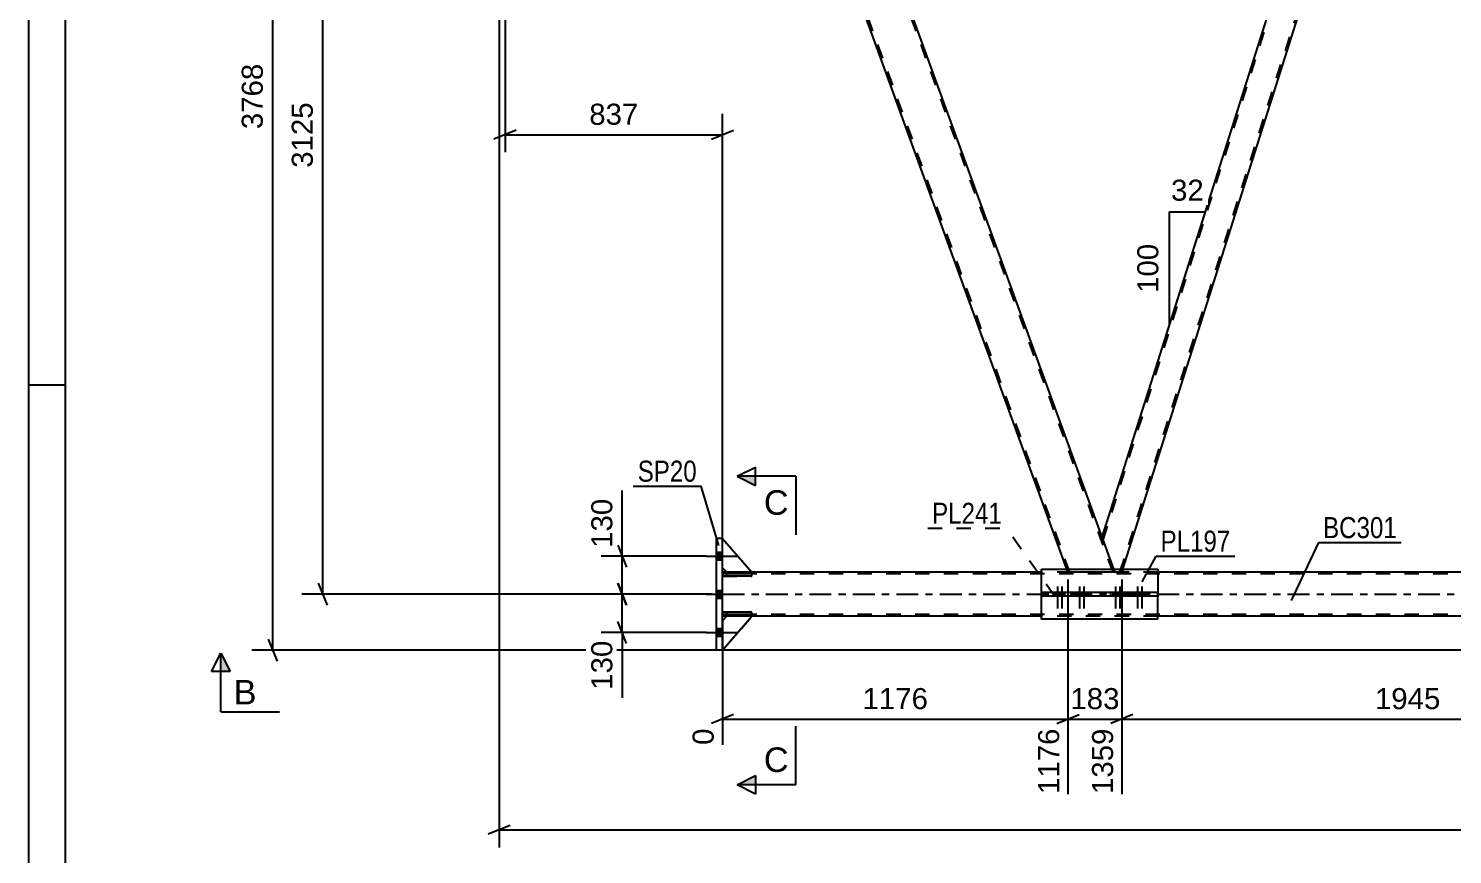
# Model space of a CAD drawing. Header units: millimetres. Extents: x -65 to 776, y -395 to 199.
# Drawn here: x -64.7 to 129.2, y -160.4 to -48 of the extents above; entities that cross this region are included whole.
import ezdxf

# ---------------------------------------------------------------- set-up
doc = ezdxf.new("R2010")
doc.units = ezdxf.units.MM
doc.linetypes.add('DXK_LINE_DOT2', pattern=[3.9198, 1.9599, -1.9599])
doc.linetypes.add('DXK_LINE_DOT3', pattern=[5.9187, 2.979, -0.9799, 0.9799, -0.9799])
doc.styles.add('Arial', font='ARIAL.TTF', dxfattribs={"height": 0.2})
doc.styles.add('Arial Narrow', font='ARIALN.TTF', dxfattribs={"height": 0.2})

# ---------------------------------------------------------------- blocks, each defined once
blk = doc.blocks.new('Unknown-318465366-1115')
at = {"color": 5, "linetype": 'Continuous'}
for p, q in [((-64.72, 199.44), (-64.72, -394.56)), ((-59.72, 194.44), (-59.72, -389.56)), ((-59.72, -96.56), (-64.72, -96.56))]:
    blk.add_line(p, q, dxfattribs=at)
blk = doc.blocks.new('Part-318465366-6206 - 5841')
at = {"color": 2, "linetype": 'Continuous'}
for p, q in [((73.2, -124.76), (73.2, -121.6)), ((73.2, -121.6), (89.04, -121.6)), ((89.04, -121.6), (89.04, -124.76)), ((73.2, -128.4), (73.2, -125.24)), ((89.04, -128.4), (89.04, -125.24)), ((89.04, -128.4), (73.2, -128.4))]:
    blk.add_line(p, q, dxfattribs=at)
at = {"color": 7, "linetype": 'DXK_LINE_DOT2'}
for p, q in [((73.2, -125.24), (73.2, -124.76)), ((89.04, -125.24), (89.04, -124.76))]:
    blk.add_line(p, q, dxfattribs=at)
blk = doc.blocks.new('Bolt-318465366-5898 - 5841')
at = {"linetype": 'Continuous'}
for points in [[(29.77, -120.32), (29.77, -119.28), (28.97, -119.28), (28.97, -120.32)], [(29.77, -120.32), (29.77, -119.28), (28.97, -119.28), (28.97, -120.32)], [(29.77, -120.32), (29.77, -119.28), (28.97, -119.28), (28.97, -120.32)], [(29.77, -125.52), (29.77, -124.48), (28.97, -124.48), (28.97, -125.52)], [(29.77, -125.52), (29.77, -124.48), (28.97, -124.48), (28.97, -125.52)], [(29.77, -130.72), (29.77, -129.68), (28.97, -129.68), (28.97, -130.72)], [(29.77, -130.72), (29.77, -129.68), (28.97, -129.68), (28.97, -130.72)], [(29.77, -130.72), (29.77, -129.68), (28.97, -129.68), (28.97, -130.72)]]:
    blk.add_hatch(color=1, dxfattribs=at).paths.add_polyline_path(points)
at = {"color": 1, "linetype": 'Continuous'}
for p, q in [((27.57, -119.8), (31.77, -119.8)), ((27.57, -119.8), (31.77, -119.8)), ((27.57, -119.8), (31.77, -119.8)), ((28.97, -119.28), (29.77, -119.28)), ((28.97, -119.28), (29.77, -119.28)), ((28.97, -119.28), (29.77, -119.28)), ((28.97, -120.32), (29.77, -120.32)), ((28.97, -120.32), (29.77, -120.32)), ((28.97, -120.32), (29.77, -120.32)), ((27.57, -125), (31.77, -125)), ((27.57, -125), (31.77, -125)), ((28.97, -124.48), (29.77, -124.48)), ((28.97, -124.48), (29.77, -124.48)), ((28.97, -125.52), (29.77, -125.52)), ((28.97, -125.52), (29.77, -125.52)), ((28.97, -129.68), (29.77, -129.68)), ((28.97, -129.68), (29.77, -129.68)), ((28.97, -129.68), (29.77, -129.68)), ((27.57, -130.2), (31.77, -130.2)), ((27.57, -130.2), (31.77, -130.2)), ((27.57, -130.2), (31.77, -130.2)), ((28.97, -130.72), (29.77, -130.72)), ((28.97, -130.72), (29.77, -130.72)), ((28.97, -130.72), (29.77, -130.72))]:
    blk.add_line(p, q, dxfattribs=at)
blk = doc.blocks.new('Bolt-318465366-6310 - 5841')
at = {"linetype": 'Continuous'}
for points in [[(83.62, -124.76), (82.9, -124.76), (82.9, -125.24), (83.62, -125.24)], [(84.22, -124.76), (83.5, -124.76), (83.5, -125.24), (84.22, -125.24)], [(86.64, -124.76), (85.92, -124.76), (85.92, -125.24), (86.64, -125.24)], [(87.24, -124.76), (86.52, -124.76), (86.52, -125.24), (87.24, -125.24)]]:
    blk.add_hatch(color=1, dxfattribs=at).paths.add_polyline_path(points)
at = {"color": 1, "linetype": 'Continuous'}
for p, q in [((83.26, -123.96), (83.26, -126.96)), ((83.86, -123.96), (83.86, -126.96)), ((86.28, -123.96), (86.28, -126.96)), ((86.88, -123.96), (86.88, -126.96)), ((82.9, -124.76), (82.9, -125.24)), ((83.5, -124.76), (83.5, -125.24)), ((83.62, -124.76), (83.62, -125.24)), ((84.22, -124.76), (84.22, -125.24)), ((85.92, -124.76), (85.92, -125.24)), ((86.52, -124.76), (86.52, -125.24)), ((86.64, -124.76), (86.64, -125.24)), ((87.24, -124.76), (87.24, -125.24))]:
    blk.add_line(p, q, dxfattribs=at)
blk = doc.blocks.new('Part-318465366-5990 - 5841')
at = {"color": 2, "linetype": 'Continuous'}
for p, q in [((81.46, -117.23), (117.56, -3.4)), ((84.27, -121.6), (120.37, -7.77))]:
    blk.add_line(p, q, dxfattribs=at)
at = {"color": 7, "linetype": 'DXK_LINE_DOT2'}
for p, q in [((81.6, -117.6), (117.94, -3)), ((117.56, -3.4), (117.69, -3)), ((118.63, -3), (117.69, -3)), ((120.37, -7.77), (118.63, -3)), ((83.89, -122), (120.23, -7.4)), ((83.2, -122), (81.46, -117.23)), ((84.15, -122), (83.2, -122)), ((84.27, -121.6), (84.15, -122))]:
    blk.add_line(p, q, dxfattribs=at)
blk = doc.blocks.new('Part-318465366-6211 - 5841')
at = {"color": 2, "linetype": 'Continuous'}
for p, q in [((30.37, -122), (29.77, -122)), ((73.2, -122), (33.77, -122)), ((154.93, -122), (89.04, -122)), ((30.37, -128), (29.77, -128)), ((73.2, -128), (33.77, -128)), ((154.93, -128), (89.04, -128))]:
    blk.add_line(p, q, dxfattribs=at)
at = {"color": 7, "linetype": 'DXK_LINE_DOT2'}
for p, q in [((29.77, -128), (29.77, -122)), ((33.77, -122), (30.37, -122)), ((89.04, -122), (73.2, -122)), ((692.96, -122.24), (29.77, -122.24)), ((692.96, -127.76), (29.77, -127.76)), ((33.77, -128), (30.37, -128)), ((89.04, -128), (73.2, -128))]:
    blk.add_line(p, q, dxfattribs=at)
at = {"color": 7, "linetype": 'DXK_LINE_DOT3'}
blk.add_line((29.77, -125), (692.96, -125), dxfattribs=at)
blk = doc.blocks.new('Part-318465366-6048 - 5841')
at = {"color": 2, "linetype": 'Continuous'}
for p, q in [((28.97, -132.6), (28.97, -117.4)), ((29.77, -117.4), (28.97, -117.4)), ((29.77, -132.6), (29.77, -117.4)), ((29.77, -132.6), (28.97, -132.6))]:
    blk.add_line(p, q, dxfattribs=at)
blk = doc.blocks.new('Part-318465366-6439 - 5841')
at = {"color": 7, "linetype": 'DXK_LINE_DOT2'}
for p, q in [((33.77, -127.44), (29.77, -127.44)), ((29.77, -127.44), (29.77, -127.76)), ((29.77, -127.76), (33.77, -127.76)), ((30.37, -127.76), (30.37, -127.44)), ((33.77, -127.76), (33.77, -127.44))]:
    blk.add_line(p, q, dxfattribs=at)
blk = doc.blocks.new('Bolt-318465366-6223 - 5841')
at = {"linetype": 'Continuous'}
for points in [[(75.72, -124.76), (75, -124.76), (75, -125.24), (75.72, -125.24)], [(76.32, -124.76), (75.6, -124.76), (75.6, -125.24), (76.32, -125.24)], [(78.74, -124.76), (78.02, -124.76), (78.02, -125.24), (78.74, -125.24)], [(79.34, -124.76), (78.62, -124.76), (78.62, -125.24), (79.34, -125.24)]]:
    blk.add_hatch(color=1, dxfattribs=at).paths.add_polyline_path(points)
at = {"color": 1, "linetype": 'Continuous'}
for p, q in [((75.36, -123.96), (75.36, -126.96)), ((75.96, -123.96), (75.96, -126.96)), ((78.38, -123.96), (78.38, -126.96)), ((78.98, -123.96), (78.98, -126.96)), ((75, -124.76), (75, -125.24)), ((75.6, -124.76), (75.6, -125.24)), ((75.72, -124.76), (75.72, -125.24)), ((76.32, -124.76), (76.32, -125.24)), ((78.02, -124.76), (78.02, -125.24)), ((78.62, -124.76), (78.62, -125.24)), ((78.74, -124.76), (78.74, -125.24)), ((79.34, -124.76), (79.34, -125.24))]:
    blk.add_line(p, q, dxfattribs=at)
blk = doc.blocks.new('Part-318465366-6438 - 5841')
at = {"color": 2, "linetype": 'Continuous'}
for p, q in [((33.77, -122.24), (29.77, -122.24)), ((29.77, -122.24), (29.77, -122.56)), ((33.77, -122.56), (29.77, -122.56)), ((33.77, -122.48), (33.77, -122.24)), ((33.77, -122.56), (33.77, -122.48))]:
    blk.add_line(p, q, dxfattribs=at)
at = {"color": 7, "linetype": 'DXK_LINE_DOT2'}
for p, q in [((30.37, -122.56), (30.37, -122.24)), ((33.77, -122.48), (33.77, -122.48))]:
    blk.add_line(p, q, dxfattribs=at)
blk = doc.blocks.new('Part-318465366-6324 - 5841')
at = {"color": 2, "linetype": 'Continuous'}
for p, q in [((89.04, -124.76), (73.2, -124.76)), ((73.2, -124.76), (73.2, -125.24)), ((89.04, -125.24), (73.2, -125.24)), ((79.62, -125.24), (79.62, -124.76)), ((82.62, -125.24), (82.62, -124.76)), ((89.04, -124.76), (89.04, -125.24))]:
    blk.add_line(p, q, dxfattribs=at)
blk = doc.blocks.new('Part-318465366-6431 - 5841')
at = {"color": 7, "linetype": 'DXK_LINE_DOT2'}
for p, q in [((30.37, -128), (29.77, -128.6)), ((29.77, -132.6), (33.77, -128)), ((29.77, -128.6), (29.77, -132.6)), ((33.77, -128), (30.37, -128))]:
    blk.add_line(p, q, dxfattribs=at)
blk = doc.blocks.new('Part-318465366-6433 - 5841')
at = {"color": 7, "linetype": 'DXK_LINE_DOT2'}
for p, q in [((29.77, -121.4), (29.77, -117.4)), ((29.77, -117.4), (33.77, -122)), ((30.37, -122), (29.77, -121.4)), ((33.77, -122), (30.37, -122))]:
    blk.add_line(p, q, dxfattribs=at)
blk = doc.blocks.new('Part-318465366-6437 - 5841')
at = {"color": 2, "linetype": 'Continuous'}
for p, q in [((33.77, -127.44), (29.77, -127.44)), ((29.77, -127.44), (29.77, -127.76)), ((33.77, -127.76), (29.77, -127.76)), ((33.77, -127.52), (33.77, -127.44)), ((33.77, -127.76), (33.77, -127.52))]:
    blk.add_line(p, q, dxfattribs=at)
at = {"color": 7, "linetype": 'DXK_LINE_DOT2'}
for p, q in [((30.37, -127.76), (30.37, -127.44)), ((33.77, -127.52), (33.77, -127.52))]:
    blk.add_line(p, q, dxfattribs=at)
blk = doc.blocks.new('Part-318465366-6440 - 5841')
at = {"color": 7, "linetype": 'DXK_LINE_DOT2'}
for p, q in [((33.77, -122.24), (29.77, -122.24)), ((29.77, -122.24), (29.77, -122.56)), ((29.77, -122.56), (33.77, -122.56)), ((30.37, -122.56), (30.37, -122.24)), ((33.77, -122.56), (33.77, -122.24))]:
    blk.add_line(p, q, dxfattribs=at)
blk = doc.blocks.new('Part-318465366-6465 - 5841')
at = {"color": 2, "linetype": 'Continuous'}
for p, q in [((30.37, -128), (29.77, -128.6)), ((29.77, -132.6), (33.77, -128)), ((33.77, -128), (30.37, -128))]:
    blk.add_line(p, q, dxfattribs=at)
at = {"color": 7, "linetype": 'DXK_LINE_DOT2'}
blk.add_line((29.77, -128.6), (29.77, -132.6), dxfattribs=at)
blk = doc.blocks.new('Part-318465366-6467 - 5841')
at = {"color": 2, "linetype": 'Continuous'}
for p, q in [((29.77, -117.4), (33.77, -122)), ((30.37, -122), (29.77, -121.4)), ((33.77, -122), (30.37, -122))]:
    blk.add_line(p, q, dxfattribs=at)
at = {"color": 7, "linetype": 'DXK_LINE_DOT2'}
blk.add_line((29.77, -121.4), (29.77, -117.4), dxfattribs=at)
blk = doc.blocks.new('Part-318465366-6490 - 5841')
at = {"color": 7, "linetype": 'DXK_LINE_DOT2'}
for p, q in [((39.88, -3), (33.5, -3)), ((33.64, -3.4), (33.5, -3)), ((77.07, -122), (33.76, -3)), ((82.94, -122), (39.63, -3)), ((40.03, -3.4), (39.88, -3)), ((76.81, -122), (76.67, -121.6)), ((83.2, -122), (76.81, -122)), ((83.2, -122), (83.05, -121.6))]:
    blk.add_line(p, q, dxfattribs=at)
at = {"color": 2, "linetype": 'Continuous'}
for p, q in [((76.67, -121.6), (33.64, -3.4)), ((83.05, -121.6), (40.03, -3.4))]:
    blk.add_line(p, q, dxfattribs=at)
blk = doc.blocks.new('Part-318465366-6495 - 5841')
at = {"color": 7, "linetype": 'DXK_LINE_DOT2'}
for p, q in [((125.02, -3), (118.63, -3)), ((118.78, -3.4), (118.63, -3)), ((162.2, -122), (118.89, -3)), ((168.08, -122), (124.76, -3)), ((125.16, -3.4), (125.02, -3)), ((161.95, -122), (161.8, -121.6)), ((168.33, -122), (161.95, -122)), ((168.33, -122), (168.18, -121.6))]:
    blk.add_line(p, q, dxfattribs=at)
at = {"color": 2, "linetype": 'Continuous'}
for p, q in [((161.8, -121.6), (118.78, -3.4)), ((168.18, -121.6), (125.16, -3.4))]:
    blk.add_line(p, q, dxfattribs=at)
blk = doc.blocks.new('StraightDimension-318465366-6928 - 5841')
at = {"color": 7, "linetype": 'Continuous'}
for p, q in [((27.6, -119.8), (13.27, -119.8)), ((15.52, -118.3), (16.72, -121.3)), ((16.12, -125), (16.12, -119.8)), ((16.72, -126.5), (15.52, -123.5)), ((28.37, -125), (13.27, -125))]:
    blk.add_line(p, q, dxfattribs=at)
at = {"color": 0}
blk.add_wipeout([(15.37, -111.41), (11.17, -111.41), (11.17, -119.28), (15.37, -119.28)], dxfattribs=at)
at = {"color": 7, "linetype": 'Continuous'}
blk.add_line((16.12, -119.8), (16.12, -110.88), dxfattribs=at)
blk.add_line((16.12, -119.8), (16.12, -110.88), dxfattribs=at)
at = {"color": 3, "style": 'Arial'}
blk.add_text('130', height=2.865, rotation=90.0002, dxfattribs=at).set_placement((14.77, -118.68))
blk = doc.blocks.new('StraightDimension-318465366-6873 - 5841')
at = {"color": 7, "linetype": 'Continuous'}
for p, q in [((76.81, -123), (76.81, -152.19)), ((84.15, -123), (84.15, -152.19)), ((75.31, -142.59), (78.31, -141.39)), ((85.65, -141.39), (82.65, -142.59)), ((76.81, -141.99), (84.15, -141.99))]:
    blk.add_line(p, q, dxfattribs=at)
at = {"color": 0}
blk.add_wipeout([(84.41, -141.24), (84.41, -137.04), (76.54, -137.04), (76.54, -141.24)], dxfattribs=at)
at = {"color": 0, "linetype": 'Continuous'}
blk.add_wipeout([(83.55, -142.69), (79.35, -142.69), (79.35, -152.79), (83.55, -152.79)], dxfattribs=at)
at = {"color": 3, "style": 'Arial'}
blk.add_text('183', height=2.865, dxfattribs=at).set_placement((77.14, -140.64))
at = {"color": 3, "linetype": 'Continuous', "style": 'Arial'}
blk.add_text('1359', height=2.865, rotation=90.0002, dxfattribs=at).set_placement((82.95, -152.19))
blk = doc.blocks.new('StraightDimension-318465366-6977 - 5841')
at = {"color": 7, "linetype": 'Continuous'}
for p, q in [((-31.47, -132.6), (-31.47, 18.12)), ((-32.07, -131.1), (-30.87, -134.1)), ((157.64, -132.6), (-34.32, -132.6))]:
    blk.add_line(p, q, dxfattribs=at)
at = {"color": 0}
blk.add_wipeout([(-32.22, -52.19), (-36.42, -52.19), (-36.42, -62.29), (-32.22, -62.29)], dxfattribs=at)
at = {"color": 3, "style": 'Arial'}
blk.add_text('3768', height=2.865, rotation=90.0002, dxfattribs=at).set_placement((-32.82, -61.69))
blk = doc.blocks.new('StraightDimension-318465366-6897 - 5841')
at = {"color": 7, "linetype": 'Continuous'}
for p, q in [((76.81, -123), (76.81, -152.19)), ((29.77, -129), (29.77, -145.51)), ((31.27, -141.39), (28.27, -142.59)), ((75.31, -142.59), (78.31, -141.39)), ((29.77, -141.99), (76.81, -141.99))]:
    blk.add_line(p, q, dxfattribs=at)
at = {"color": 0}
blk.add_wipeout([(58.34, -141.24), (58.34, -137.04), (48.24, -137.04), (48.24, -141.24)], dxfattribs=at)
at = {"color": 0, "linetype": 'Continuous'}
for points in [[(29.17, -142.69), (24.97, -142.69), (24.97, -146.11), (29.17, -146.11)], [(76.21, -142.69), (72.01, -142.69), (72.01, -152.79), (76.21, -152.79)]]:
    blk.add_wipeout(points, dxfattribs=at)
at = {"color": 3, "style": 'Arial'}
blk.add_text('1176', height=2.865, dxfattribs=at).set_placement((48.84, -140.64))
at = {"color": 3, "linetype": 'Continuous', "style": 'Arial'}
for s, height, p in [('0', 2.87, (28.57, -145.51)), ('1176', 2.865, (75.61, -152.19))]:
    blk.add_text(s, height=height, rotation=90.0002, dxfattribs=at).set_placement(p)
blk = doc.blocks.new('StraightDimension-318465366-7042 - 5841')
at = {"color": 7, "linetype": 'Continuous'}
for p, q in [((0.16, -4), (0.16, -64.84)), ((29.77, -121), (29.77, -59.59)), ((1.66, -61.84), (-1.34, -63.04)), ((28.27, -63.04), (31.27, -61.84)), ((0.16, -62.44), (29.77, -62.44))]:
    blk.add_line(p, q, dxfattribs=at)
at = {"color": 0}
blk.add_wipeout([(18.9, -61.69), (18.9, -57.49), (11.03, -57.49), (11.03, -61.69)], dxfattribs=at)
at = {"color": 3, "style": 'Arial'}
blk.add_text('837', height=2.865, dxfattribs=at).set_placement((11.63, -61.09))
blk = doc.blocks.new('StraightDimension-318465366-7067 - 5841')
at = {"color": 7, "linetype": 'Continuous'}
for p, q in [((-0.64, -8.6), (-0.64, -159.46)), ((0.86, -156.46), (-2.14, -157.66)), ((-0.64, -157.06), (705.86, -157.06))]:
    blk.add_line(p, q, dxfattribs=at)
blk = doc.blocks.new('StraightDimension-318465366-7937 - 5841')
at = {"color": 7, "linetype": 'Continuous'}
for p, q in [((-24.06, -1.5), (-25.26, 1.5)), ((-1.64, 0), (-27.51, 0)), ((-24.66, -125), (-24.66, 0)), ((-25.26, -123.5), (-24.06, -126.5)), ((27.97, -125), (-27.51, -125))]:
    blk.add_line(p, q, dxfattribs=at)
at = {"color": 0}
blk.add_wipeout([(-25.41, -57.45), (-29.61, -57.45), (-29.61, -67.55), (-25.41, -67.55)], dxfattribs=at)
at = {"color": 3, "style": 'Arial'}
blk.add_text('3125', height=2.865, rotation=90.0002, dxfattribs=at).set_placement((-26.01, -66.95))
blk = doc.blocks.new('StraightDimension-318465366-6849 - 5841')
at = {"color": 7, "linetype": 'Continuous'}
for p, q in [((84.15, -123), (84.15, -152.19)), ((161.95, -123), (161.95, -152.19)), ((85.65, -141.39), (82.65, -142.59)), ((160.45, -142.59), (163.45, -141.39)), ((84.15, -141.99), (161.95, -141.99))]:
    blk.add_line(p, q, dxfattribs=at)
at = {"color": 0}
blk.add_wipeout([(128.09, -141.24), (128.09, -137.04), (118, -137.04), (118, -141.24)], dxfattribs=at)
at = {"color": 0, "linetype": 'Continuous'}
blk.add_wipeout([(161.35, -142.69), (157.15, -142.69), (157.15, -152.79), (161.35, -152.79)], dxfattribs=at)
at = {"color": 3, "style": 'Arial'}
blk.add_text('1945', height=2.865, dxfattribs=at).set_placement((118.6, -140.64))
at = {"color": 3, "linetype": 'Continuous', "style": 'Arial'}
blk.add_text('3304', height=2.865, rotation=90.0002, dxfattribs=at).set_placement((160.75, -152.19))
blk = doc.blocks.new('StraightDimension-318465366-6915 - 5841')
at = {"color": 7, "linetype": 'Continuous'}
for p, q in [((15.52, -123.5), (16.72, -126.5)), ((28.37, -125), (13.27, -125)), ((16.12, -130.2), (16.12, -125)), ((16.72, -131.7), (15.52, -128.7)), ((27.6, -130.2), (13.27, -130.2))]:
    blk.add_line(p, q, dxfattribs=at)
at = {"color": 0}
blk.add_wipeout([(15.37, -130.73), (11.17, -130.73), (11.17, -138.6), (15.37, -138.6)], dxfattribs=at)
at = {"color": 7, "linetype": 'Continuous'}
blk.add_line((16.12, -130.2), (16.12, -139.12), dxfattribs=at)
blk.add_line((16.12, -130.2), (16.12, -139.12), dxfattribs=at)
at = {"color": 3, "style": 'Arial'}
blk.add_text('130', height=2.865, rotation=90.0002, dxfattribs=at).set_placement((14.77, -138))
blk = doc.blocks.new('AngleDimension-318465366-7839 - 5841')
at = {"color": 7, "linetype": 'Continuous'}
for p, q in [((90.61, -72.93), (95.51, -72.93)), ((90.61, -88.37), (95.51, -72.93)), ((90.61, -88.37), (90.61, -72.93)), ((91.98, -84.05), (95.51, -72.93))]:
    blk.add_line(p, q, dxfattribs=at)
at = {"color": 0}
for points in [[(95.89, -72.03), (95.89, -67.83), (90.24, -67.83), (90.24, -72.03)], [(89.71, -76.71), (85.51, -76.71), (85.51, -84.58), (89.71, -84.58)]]:
    blk.add_wipeout(points, dxfattribs=at)
at = {"color": 3, "style": 'Arial'}
blk.add_text('32', height=2.865, dxfattribs=at).set_placement((90.84, -71.43))
blk.add_text('100', height=2.865, rotation=90.0002, dxfattribs=at).set_placement((89.11, -83.98))
blk = doc.blocks.new('Mark-318465366-6320 - 5841')
at = {"color": 0}
blk.add_wipeout([(67.82, -115.41), (67.82, -112.41), (58.31, -112.41), (58.31, -115.41)], dxfattribs=at)
blk.add_wipeout([(67.82, -115.41), (67.82, -112.41), (58.31, -112.41), (58.31, -115.41)], dxfattribs=at)
at = {"color": 30, "linetype": 'DXK_LINE_DOT2'}
for p in [(57.71, -116.01), (74.97, -125.24)]:
    blk.add_line(p, (68.42, -116.01), dxfattribs=at)
at = {"color": 3, "style": 'Arial Narrow'}
blk.add_text('PL241', height=2.863, dxfattribs=at).set_placement((58.31, -115.41))
blk = doc.blocks.new('SectionMark-318465366-7966 - 5841')
at = {"linetype": 'Continuous'}
blk.add_hatch(color=6, dxfattribs=at).paths.add_polyline_path([(-37.28, -135.5), (-38.53, -135.5), (-38.53, -133)])
at = {"color": 6, "linetype": 'Continuous'}
for p, q in [((-39.78, -135.5), (-38.53, -133)), ((-38.53, -141), (-38.53, -133)), ((-38.53, -133), (-37.28, -135.5)), ((-37.28, -135.5), (-39.78, -135.5)), ((-38.53, -141), (-30.53, -141))]:
    blk.add_line(p, q, dxfattribs=at)
at = {"color": 0, "linetype": 'Continuous'}
blk.add_wipeout([(-33.67, -140), (-33.67, -136.5), (-36.78, -136.5), (-36.78, -140)], dxfattribs=at)
at = {"color": 3, "linetype": 'Continuous', "style": 'Arial'}
blk.add_text('B', height=3.34, dxfattribs=at).set_placement((-36.78, -140))
blk = doc.blocks.new('SectionMark-318465366-7962 - 5841')
at = {"linetype": 'Continuous'}
for points in [[(34.27, -108.93), (34.27, -110.18), (31.77, -108.93)], [(34.27, -149.69), (34.27, -150.94), (31.77, -150.94)]]:
    blk.add_hatch(color=6, dxfattribs=at).paths.add_polyline_path(points)
at = {"color": 6, "linetype": 'Continuous'}
for p, q in [((31.77, -108.93), (34.27, -107.68)), ((34.27, -110.18), (34.27, -107.68)), ((39.77, -108.93), (31.77, -108.93)), ((31.77, -108.93), (34.27, -110.18)), ((39.77, -108.93), (39.77, -116.93)), ((39.77, -150.94), (39.77, -142.94)), ((31.77, -150.94), (34.27, -149.69)), ((39.77, -150.94), (31.77, -150.94)), ((34.27, -152.19), (31.77, -150.94)), ((34.27, -149.69), (34.27, -152.19))]:
    blk.add_line(p, q, dxfattribs=at)
at = {"color": 0, "linetype": 'Continuous'}
for points in [[(38.77, -114.18), (38.77, -110.68), (35.4, -110.68), (35.4, -114.18)], [(38.77, -149.19), (38.77, -145.69), (35.4, -145.69), (35.4, -149.19)]]:
    blk.add_wipeout(points, dxfattribs=at)
at = {"color": 3, "linetype": 'Continuous', "style": 'Arial'}
for p in [(35.4, -114.18), (35.4, -149.19)]:
    blk.add_text('C', height=3.34, dxfattribs=at).set_placement(p)
blk = doc.blocks.new('Mark-318465366-6044 - 5841')
at = {"color": 0}
blk.add_wipeout([(26.27, -109.68), (26.27, -106.68), (18.23, -106.68), (18.23, -109.68)], dxfattribs=at)
blk.add_wipeout([(26.27, -109.68), (26.27, -106.68), (18.23, -106.68), (18.23, -109.68)], dxfattribs=at)
at = {"color": 30, "linetype": 'Continuous'}
for p in [(17.63, -110.28), (29.29, -118.36)]:
    blk.add_line(p, (26.87, -110.28), dxfattribs=at)
at = {"color": 3, "style": 'Arial Narrow'}
blk.add_text('SP20', height=2.863, dxfattribs=at).set_placement((18.23, -109.68))
blk = doc.blocks.new('Mark-318465366-6202 - 5841')
at = {"color": 0}
blk.add_wipeout([(98.92, -119.2), (98.92, -116.2), (89.42, -116.2), (89.42, -119.2)], dxfattribs=at)
blk.add_wipeout([(98.92, -119.2), (98.92, -116.2), (89.42, -116.2), (89.42, -119.2)], dxfattribs=at)
at = {"color": 30, "linetype": 'Continuous'}
for p, q in [((86.91, -123.33), (88.82, -119.8)), ((88.82, -119.8), (99.52, -119.8))]:
    blk.add_line(p, q, dxfattribs=at)
at = {"color": 3, "style": 'Arial Narrow'}
blk.add_text('PL197', height=2.863, dxfattribs=at).set_placement((89.42, -119.2))
blk = doc.blocks.new('Mark-318465366-6207 - 5841')
at = {"color": 0}
blk.add_wipeout([(121.59, -117.36), (121.59, -114.36), (111.54, -114.36), (111.54, -117.36)], dxfattribs=at)
blk.add_wipeout([(121.59, -117.36), (121.59, -114.36), (111.54, -114.36), (111.54, -117.36)], dxfattribs=at)
at = {"color": 30, "linetype": 'Continuous'}
for p, q in [((107.22, -125.87), (110.94, -117.96)), ((110.94, -117.96), (122.19, -117.96))]:
    blk.add_line(p, q, dxfattribs=at)
at = {"color": 3, "style": 'Arial Narrow'}
blk.add_text('BC301', height=2.863, dxfattribs=at).set_placement((111.54, -117.36))

msp = doc.modelspace()

# ---------------------------------------------------------------- block references
for name in ['Unknown-318465366-1115', 'Part-318465366-6490 - 5841', 'Part-318465366-5990 - 5841', 'Part-318465366-6495 - 5841', 'Part-318465366-6048 - 5841', 'Part-318465366-6433 - 5841', 'Part-318465366-6467 - 5841', 'Bolt-318465366-5898 - 5841', 'Part-318465366-6211 - 5841', 'Part-318465366-6206 - 5841', 'Part-318465366-6438 - 5841', 'Part-318465366-6440 - 5841', 'Bolt-318465366-6223 - 5841', 'Bolt-318465366-6310 - 5841', 'Part-318465366-6324 - 5841', 'Part-318465366-6439 - 5841', 'Part-318465366-6437 - 5841', 'Part-318465366-6431 - 5841', 'Part-318465366-6465 - 5841']:
    msp.add_blockref(name, (0, 0))

# ---------------------------------------------------------------- next in the draw order: block references
for name in ['StraightDimension-318465366-6928 - 5841', 'StraightDimension-318465366-6873 - 5841']:
    msp.add_blockref(name, (0, 0))

# ---------------------------------------------------------------- next in the draw order: block references
msp.add_blockref('StraightDimension-318465366-6977 - 5841', (0, 0))

# ---------------------------------------------------------------- next in the draw order: block references
for name in ['StraightDimension-318465366-7042 - 5841', 'StraightDimension-318465366-6897 - 5841']:
    msp.add_blockref(name, (0, 0))

# ---------------------------------------------------------------- next in the draw order: block references
msp.add_blockref('StraightDimension-318465366-7067 - 5841', (0, 0))

# ---------------------------------------------------------------- next in the draw order: block references
for name in ['StraightDimension-318465366-7937 - 5841', 'AngleDimension-318465366-7839 - 5841', 'Mark-318465366-6320 - 5841', 'StraightDimension-318465366-6849 - 5841']:
    msp.add_blockref(name, (0, 0))

# ---------------------------------------------------------------- next in the draw order: block references
for name in ['Mark-318465366-6044 - 5841', 'Mark-318465366-6207 - 5841', 'Mark-318465366-6202 - 5841', 'StraightDimension-318465366-6915 - 5841']:
    msp.add_blockref(name, (0, 0))

# ---------------------------------------------------------------- next in the draw order: block references
msp.add_blockref('SectionMark-318465366-7966 - 5841', (0, 0))

# ---------------------------------------------------------------- next in the draw order: block references
msp.add_blockref('SectionMark-318465366-7962 - 5841', (0, 0))

doc.saveas('drawing.dxf')
